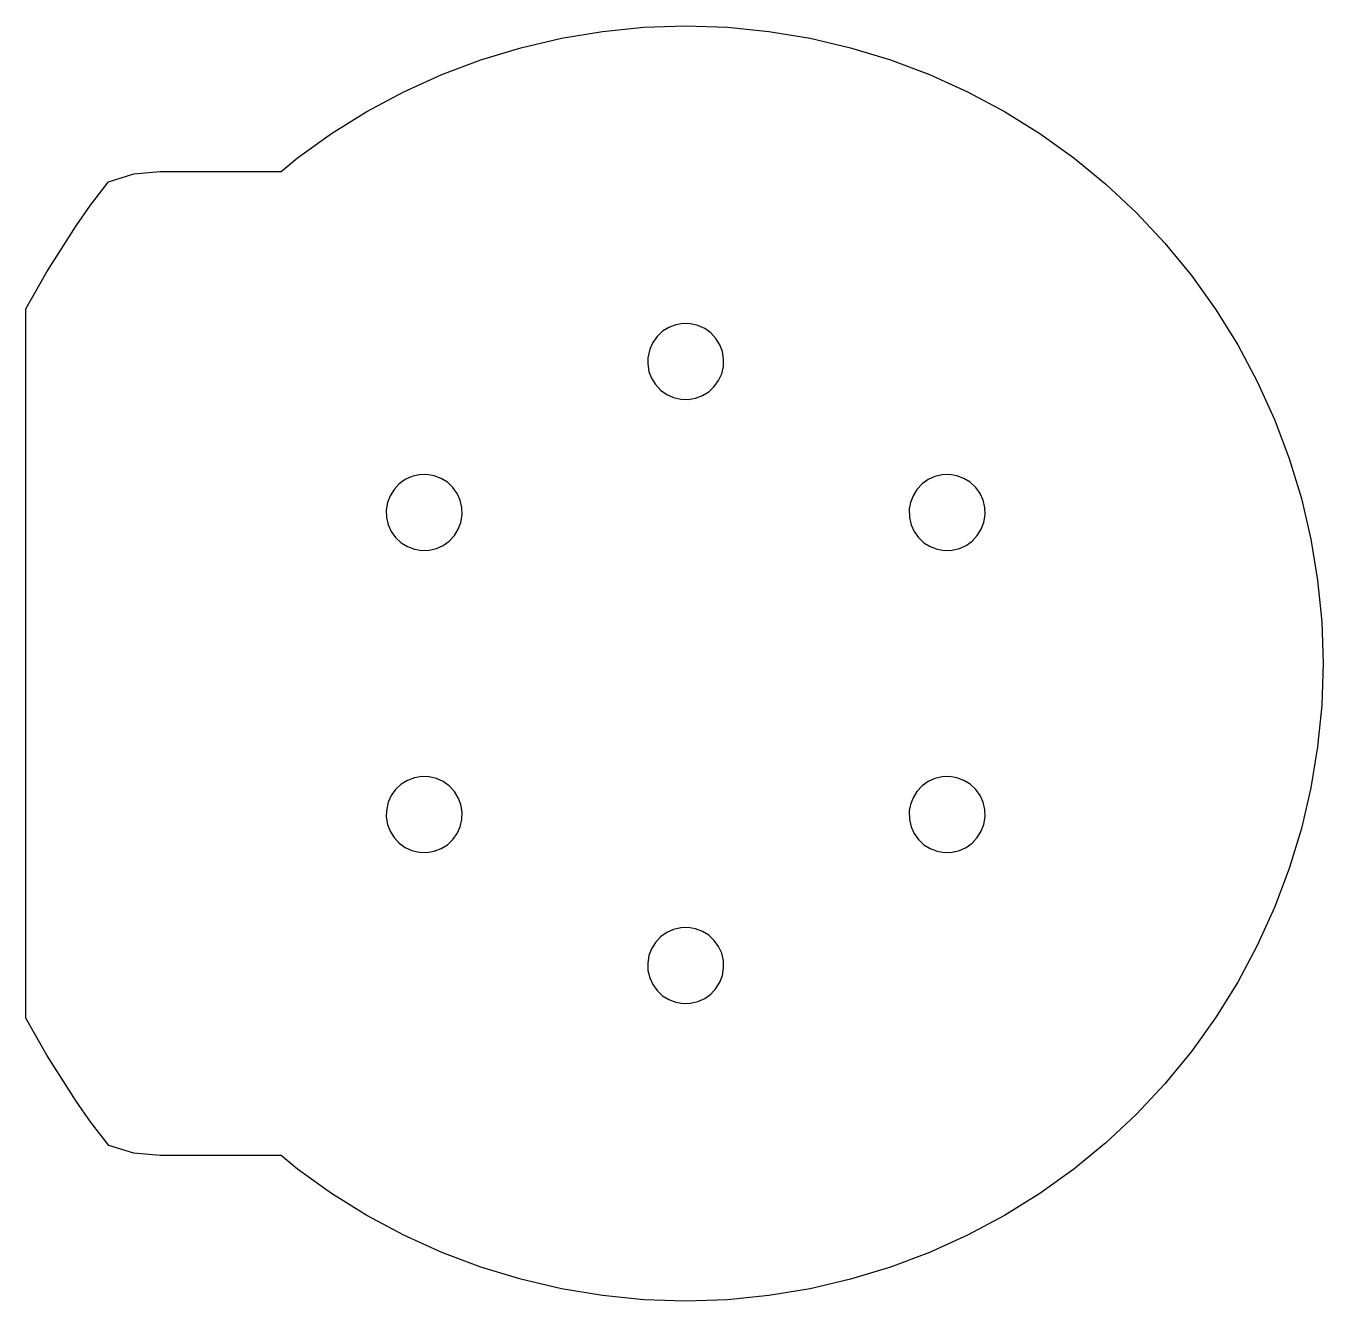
# Model space of a CAD drawing. Header units: millimetres. Extents: x 0 to 58, y 0 to 57.
import ezdxf

# ---------------------------------------------------------------- set-up
doc = ezdxf.new("R2010")
doc.units = ezdxf.units.MM
doc.layers.add('CUT', color=1, linetype='Continuous')

msp = doc.modelspace()

# ---------------------------------------------------------------- linework, layer by layer
at = {"layer": 'CUT'}
for points in [[(0, 12.64), (0, 44.36), (0.94, 46.009), (2.246, 48.065), (2.89, 48.989), (3.695, 50.038), (4.829, 50.385), (6, 50.5), (11.406, 50.5), (12.15, 51.111), (13.666, 52.197), (15.25, 53.182), (16.895, 54.061), (18.594, 54.831), (20.339, 55.488), (22.124, 56.029), (23.94, 56.452), (25.78, 56.756), (27.636, 56.939), (29.5, 57), (31.364, 56.939), (33.22, 56.756), (35.06, 56.452), (36.876, 56.029), (38.661, 55.488), (40.406, 54.831), (42.105, 54.061), (43.75, 53.182), (45.334, 52.197), (46.85, 51.111), (48.291, 49.927), (49.653, 48.653), (50.927, 47.291), (52.111, 45.85), (53.197, 44.334), (54.182, 42.75), (55.061, 41.105), (55.831, 39.406), (56.488, 37.661), (57.029, 35.876), (57.452, 34.06), (57.756, 32.22), (57.939, 30.364), (58, 28.5), (57.939, 26.636), (57.756, 24.78), (57.452, 22.94), (57.029, 21.124), (56.488, 19.339), (55.831, 17.594), (55.061, 15.895), (54.182, 14.25), (53.197, 12.666), (52.111, 11.15), (50.927, 9.709), (49.653, 8.347), (48.291, 7.073), (46.85, 5.889), (45.334, 4.803), (43.75, 3.818), (42.105, 2.939), (40.406, 2.169), (38.661, 1.512), (36.876, 0.971), (35.06, 0.548), (33.22, 0.244), (31.364, 0.061), (29.5, 0), (27.636, 0.061), (25.78, 0.244), (23.94, 0.548), (22.124, 0.971), (20.339, 1.512), (18.594, 2.169), (16.895, 2.939), (15.25, 3.818), (13.666, 4.803), (12.15, 5.889), (11.406, 6.5), (6, 6.5), (4.829, 6.615), (3.704, 6.957), (2.89, 8.011), (2.246, 8.935), (0.94, 10.991), (0, 12.64)], [(27.809, 42.167), (27.804, 41.889), (27.858, 41.56), (27.975, 41.248), (28.151, 40.965), (28.379, 40.722), (28.65, 40.528), (28.954, 40.39), (29.278, 40.315), (29.611, 40.304), (29.94, 40.358), (30.252, 40.475), (30.535, 40.651), (30.778, 40.879), (30.972, 41.15), (31.11, 41.454), (31.185, 41.778), (31.196, 42.111), (31.142, 42.44), (31.025, 42.752), (30.849, 43.035), (30.621, 43.278), (30.35, 43.472), (30.046, 43.61), (29.722, 43.685), (29.389, 43.696), (29.06, 43.642), (28.748, 43.525), (28.465, 43.349), (28.222, 43.121), (28.028, 42.85), (27.89, 42.546), (27.809, 42.167)], [(16.112, 35.361), (16.123, 35.028), (16.199, 34.704), (16.336, 34.4), (16.531, 34.129), (16.774, 33.901), (17.057, 33.725), (17.369, 33.608), (17.697, 33.554), (18.031, 33.565), (18.355, 33.64), (18.659, 33.778), (18.93, 33.972), (19.157, 34.215), (19.333, 34.498), (19.451, 34.81), (19.505, 35.139), (19.494, 35.472), (19.418, 35.796), (19.281, 36.1), (19.087, 36.371), (18.844, 36.599), (18.561, 36.775), (18.249, 36.892), (17.92, 36.946), (17.587, 36.935), (17.262, 36.86), (16.959, 36.722), (16.688, 36.528), (16.46, 36.285), (16.284, 36.002), (16.167, 35.69), (16.112, 35.361)], [(39.5, 35.417), (39.506, 35.028), (39.582, 34.704), (39.719, 34.4), (39.913, 34.129), (40.156, 33.901), (40.439, 33.725), (40.751, 33.608), (41.08, 33.554), (41.413, 33.565), (41.738, 33.64), (42.041, 33.778), (42.312, 33.972), (42.54, 34.215), (42.716, 34.498), (42.833, 34.81), (42.888, 35.139), (42.877, 35.472), (42.801, 35.796), (42.664, 36.1), (42.469, 36.371), (42.226, 36.599), (41.943, 36.775), (41.631, 36.892), (41.303, 36.946), (40.969, 36.935), (40.645, 36.86), (40.341, 36.722), (40.07, 36.528), (39.843, 36.285), (39.667, 36.002), (39.549, 35.69), (39.5, 35.417)], [(16.118, 21.917), (16.112, 21.639), (16.167, 21.31), (16.284, 20.998), (16.46, 20.715), (16.688, 20.472), (16.959, 20.278), (17.262, 20.14), (17.587, 20.065), (17.92, 20.054), (18.249, 20.108), (18.561, 20.225), (18.844, 20.401), (19.087, 20.629), (19.281, 20.9), (19.418, 21.204), (19.494, 21.528), (19.505, 21.861), (19.451, 22.19), (19.333, 22.502), (19.157, 22.785), (18.93, 23.028), (18.659, 23.222), (18.355, 23.36), (18.031, 23.435), (17.697, 23.446), (17.369, 23.392), (17.057, 23.275), (16.774, 23.099), (16.531, 22.871), (16.336, 22.6), (16.199, 22.296), (16.118, 21.917)], [(39.5, 21.917), (39.506, 21.528), (39.582, 21.204), (39.719, 20.9), (39.913, 20.629), (40.156, 20.401), (40.439, 20.225), (40.751, 20.108), (41.08, 20.054), (41.413, 20.065), (41.738, 20.14), (42.041, 20.278), (42.312, 20.472), (42.54, 20.715), (42.716, 20.998), (42.833, 21.31), (42.888, 21.639), (42.877, 21.972), (42.801, 22.296), (42.664, 22.6), (42.469, 22.871), (42.226, 23.099), (41.943, 23.275), (41.631, 23.392), (41.303, 23.446), (40.969, 23.435), (40.645, 23.36), (40.341, 23.222), (40.07, 23.028), (39.843, 22.785), (39.667, 22.502), (39.549, 22.19), (39.5, 21.917)], [(27.804, 15.111), (27.815, 14.778), (27.89, 14.454), (28.028, 14.15), (28.222, 13.879), (28.465, 13.651), (28.748, 13.475), (29.06, 13.358), (29.389, 13.304), (29.722, 13.315), (30.046, 13.39), (30.35, 13.528), (30.621, 13.722), (30.849, 13.965), (31.025, 14.248), (31.142, 14.56), (31.196, 14.889), (31.185, 15.222), (31.11, 15.546), (30.972, 15.85), (30.778, 16.121), (30.535, 16.349), (30.252, 16.525), (29.94, 16.642), (29.611, 16.696), (29.278, 16.685), (28.954, 16.61), (28.65, 16.472), (28.379, 16.278), (28.151, 16.035), (27.975, 15.752), (27.858, 15.44), (27.804, 15.111)]]:
    msp.add_lwpolyline(points, close=True, dxfattribs=at)

doc.saveas('drawing.dxf')
